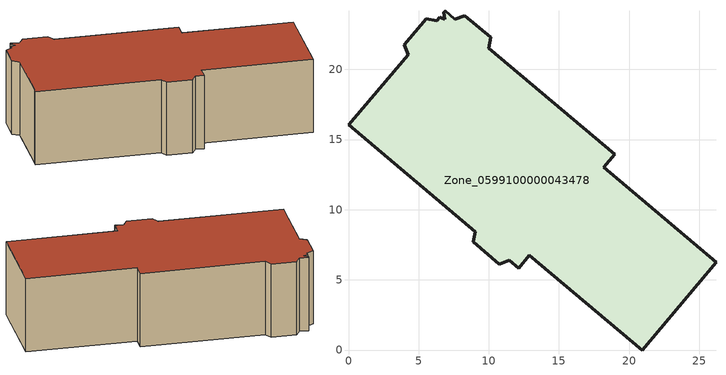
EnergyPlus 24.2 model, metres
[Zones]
Zone_0599100000043478
 floor ground (C_G): 6.86,23.56 6.79,24.06 6.88,24.16 7.57,23.58 8.29,23.82 10.14,22.28 10,21.52 18.98,13.96 18.18,13.02 26.19,6.25 20.93,0 12.89,6.75 12.13,5.84 11.47,6.38 10.75,6.11 8.9,7.71 9.04,8.44 0,16.06 0.41,16.5 4.24,21.04 3.98,21.77 5.53,23.61 6.29,23.47 6.5,23.71 z0
 wall outside (C_F): 10.14,22.28 8.29,23.82 7.57,23.58 6.88,24.16 6.79,24.06 6.86,23.56 6.5,23.71 6.29,23.47 5.53,23.61 3.98,21.77 4.24,21.04 0.41,16.5 0,16.06 9.04,8.44 8.9,7.71 10.75,6.11 11.47,6.38 12.13,5.84 12.89,6.75 20.93,0 26.19,6.25 18.18,13.02 18.98,13.96 10,21.52 10.14,22.28 z0:7.41
 roof outside (C_R): 6.86,23.56 6.5,23.71 6.29,23.47 5.53,23.61 3.98,21.77 4.24,21.04 0.41,16.5 0,16.06 9.04,8.44 8.9,7.71 10.75,6.11 11.47,6.38 12.13,5.84 12.89,6.75 20.93,0 26.19,6.25 18.18,13.02 18.98,13.96 10,21.52 10.14,22.28 8.29,23.82 7.57,23.58 6.88,24.16 6.79,24.06 z7.41
[BUILDING]
Pand.0599100000043478: North Axis=0; Terrain=City; Loads Convergence Tolerance Value=0.04; Temperature Convergence Tolerance Value=0.4; Solar Distribution=FullExterior; Maximum Number of Warmup Days=25; Minimum Number of Warmup Days=1
[Site:Location]
Rotterdam.The.Hague.AP_ZH_NLD Design_Conditions: Latitude=51.96; Longitude=4.45; Time Zone=1; Elevation=-4.5
[SITE:GROUNDTEMPERATURE:BUILDINGSURFACE]
18, 18, 18, 18, 18, 18, 18, 18, 18, 18, 18, 18
[MATERIAL] Thermal Absorptance=0.9; Solar Absorptance=0.7; Visible Absorptance=0.7
Name | Roughness | Thickness | Conductivity | Density | Specific Heat
G.D.1992-2005 | MediumSmooth | 0.15 | 0.06 | 540 | 1210
F.D.1992-2005 | Rough | 0.3 | 0.12 | 1920 | 840
R.D.1992-2005 | MediumRough | 0.2 | 0.08 | 1500 | 1000
[CONSTRUCTION]
C_G: G.D.1992-2005
C_F: F.D.1992-2005
C_R: R.D.1992-2005
[ZONE]
Zone_0599100000043478: Type=1; Multiplier=1; Ceiling Height=Autocalculate; Volume=Autocalculate; Floor Area=autocalculate; Part of Total Floor Area=Yes
[ZONEINFILTRATION:DESIGNFLOWRATE]
Infil_Zone_0599100000043478: Zone or ZoneList or Space or SpaceList=Zone_0599100000043478; Schedule=AlwaysOn; Design Flow Rate Calculation Method=Flow/Area; Flow Rate per Floor Area=0.0021; Constant Term Coefficient=1; Temperature Term Coefficient=0; Velocity Term Coefficient=0; Velocity Squared Term Coefficient=0
[HVACTEMPLATE:ZONE:IDEALLOADSAIRSYSTEM]
Zone_0599100000043478: Maximum Heating Supply Air Temperature=50; Minimum Cooling Supply Air Temperature=13; Maximum Heating Supply Air Humidity Ratio=0.0156; Minimum Cooling Supply Air Humidity Ratio=0.0077; Heating Limit=NoLimit; Cooling Limit=NoLimit; Dehumidification Control Type=ConstantSensibleHeatRatio; Cooling Sensible Heat Ratio=0.7; Dehumidification Setpoint=60; Humidification Control Type=None; Humidification Setpoint=30; Outdoor Air Method=None; Outdoor Air Flow Rate per Person=0.00944; Outdoor Air Flow Rate per Zone Floor Area=0; Outdoor Air Flow Rate per Zone=0; Demand Controlled Ventilation Type=None; Outdoor Air Economizer Type=NoEconomizer; Heat Recovery Type=None; Sensible Heat Recovery Effectiveness=0.7; Latent Heat Recovery Effectiveness=0.65
[ZONECONTROL:THERMOSTAT]
ThermostatControl_Zone_0599100000043478: Zone or ZoneList=Zone_0599100000043478; Control Type Schedule=DualSetpointControlType; Control 1=Thermostat_Zone_0599100000043478; Temperature Difference Between Cutout And Setpoint=0
[THERMOSTATSETPOINT:DUALSETPOINT]
Thermostat_Zone_0599100000043478: Heating Setpoint Temperature Schedule=HeatingSetpoint_Zone_0599100000043478; Cooling Setpoint Temperature Schedule=CoolingSetpoint_Zone_0599100000043478
[SCHEDULE:COMPACT]
HeatingSetpoint_Zone_0599100000043478: Through: 12/31, For: AllDays, Until: 24:00, 21
CoolingSetpoint_Zone_0599100000043478: Through: 12/31, For: AllDays, Until: 24:00, 24
DualSetpointControlType: Through: 12/31, For: AllDays, Until: 24:00, 4
AlwaysOn: Through: 12/31, For: AllDays, Until: 24:00, 1
